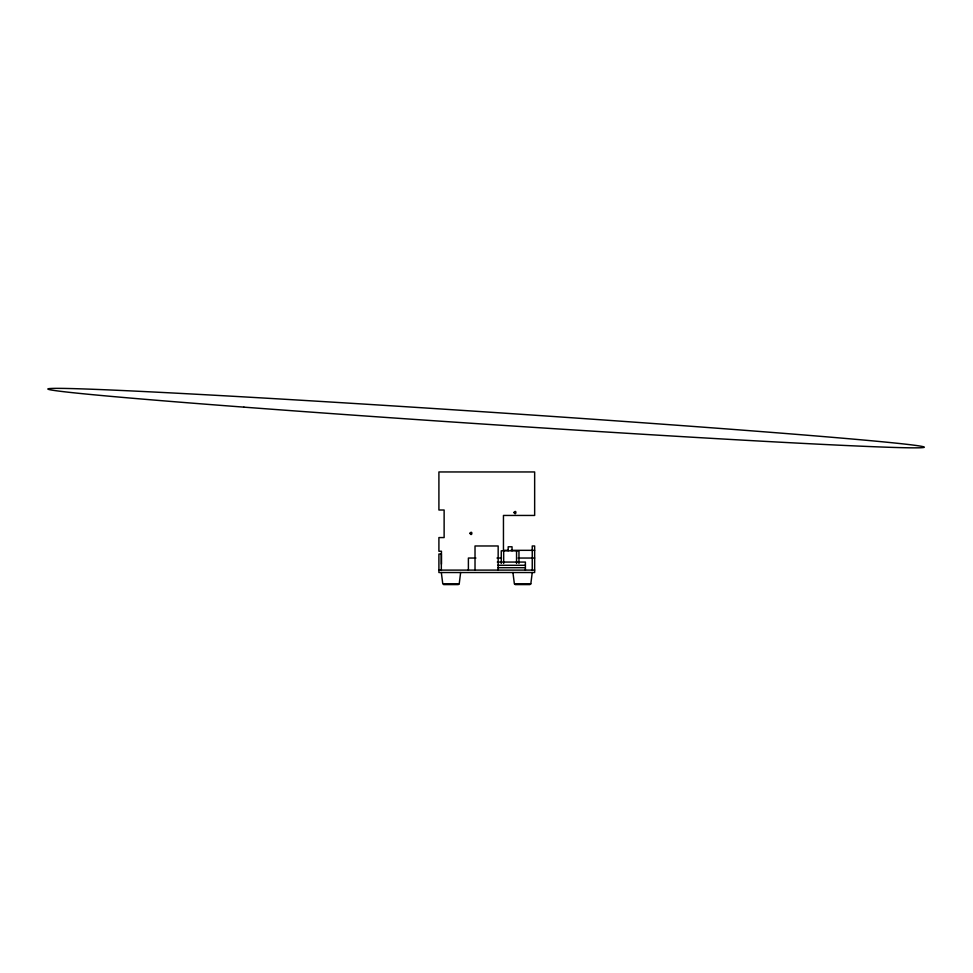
<?xml version="1.0" encoding="UTF-8"?>
<svg xmlns="http://www.w3.org/2000/svg" width="973" height="973" viewBox="0 0 973 973"><rect width="100%" height="100%" fill="white"/><g stroke="black" fill="none" stroke-linecap="round" stroke-linejoin="round"><path stroke-width="1.46" d="M459.22 583.885L460.63 572.525M530.82 583.885L532.243 572.525M507.906 550.329L503.455 550.329L503.455 515.447L534.651 515.447L534.651 471.954L438.908 471.954L438.908 510.01L444.126 510.01L444.126 537.57L438.908 537.57L438.908 551.229L441.45 551.229L441.45 564.17M510.886 550.329L534.651 550.329M475.919 558.04L468.39 558.04L468.39 570.105M497.008 558.04L501.521 558.04M518.086 558.04L534.651 558.04M497.312 562.066L525.396 562.066L525.396 570.105M497.738 565.277L525.396 565.277M497.738 567.697L525.396 567.697M438.908 570.105L534.651 570.105M459.195 583.885L442.776 583.885L441.328 572.525M530.796 583.885L514.376 583.885L512.929 572.525M443.566 584.591L458.392 584.591M515.167 584.591L530.005 584.591M532.243 570.105L532.243 545.975L534.651 545.975L534.651 572.525L438.908 572.525L438.908 554.014L441.328 554.014L441.328 570.105M518.962 563.464L518.962 550.803L501.265 550.803L501.265 563.464M516.554 550.803L516.554 563.464M512.041 550.803L512.041 546.777L508.186 546.777L508.186 550.803M503.673 550.803L503.673 563.464M498.164 570.105L498.164 545.975L475.019 545.975L475.019 570.105M469.874 533.35C472.185 537.534 472.854 529.482 469.886 533.265M513.939 512.467C516.091 516.797 516.979 508.636 513.939 512.467M243.919 407.14A438.823 6.13 3.8 0 0 923.474 447.519A438.823 6.13 3.8 0 0 292.107 399.708A438.823 6.13 3.8 0 0 243.919 407.14"/></g></svg>
